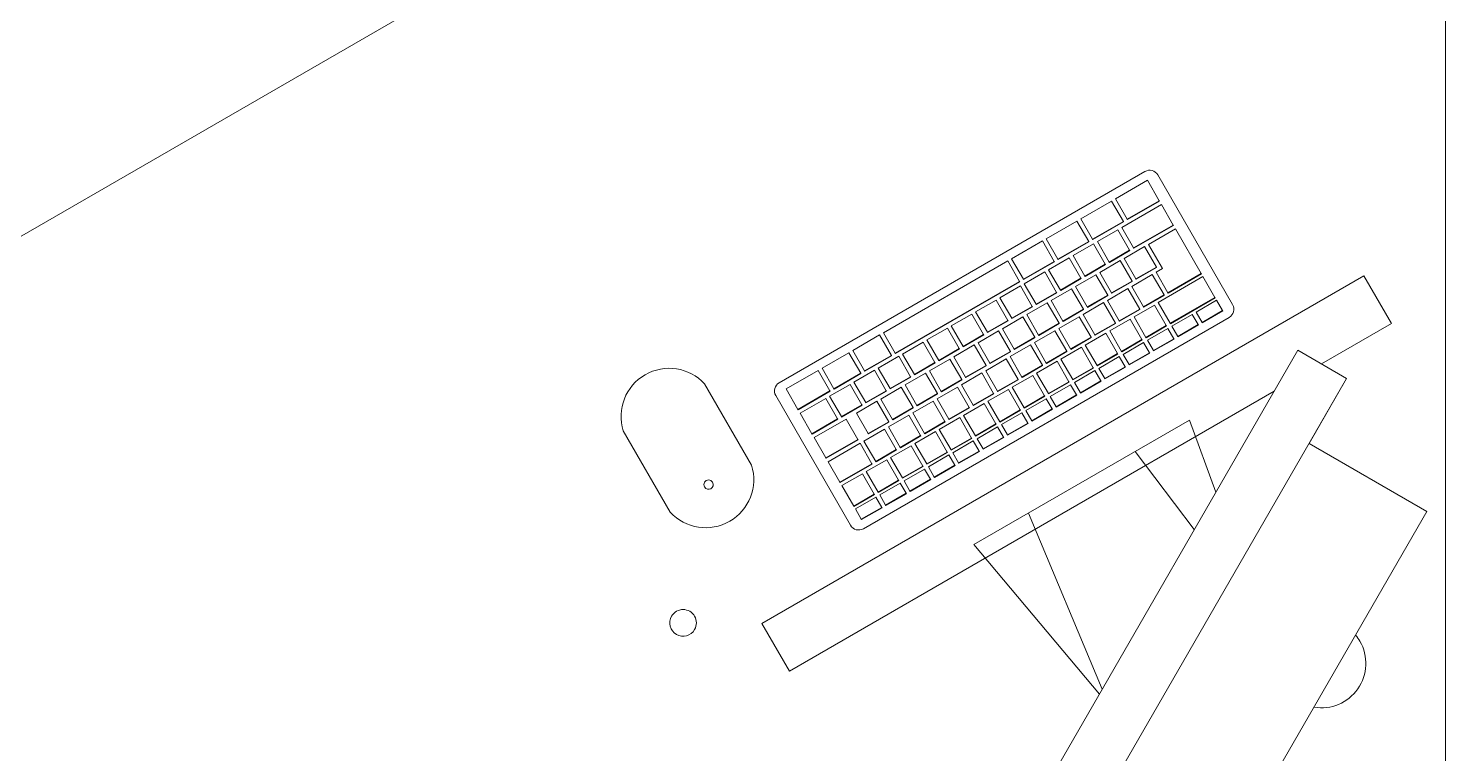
# Model space of a CAD drawing. Header units: millimetres. Extents: x 79795 to 317870, y -36033 to 97293.
# Drawn here: x 210579 to 211537, y 17876 to 18366 of the extents above; entities that cross this region are included whole.
import ezdxf

# ---------------------------------------------------------------- set-up
doc = ezdxf.new("R2010")
doc.units = ezdxf.units.MM
doc.header["$MEASUREMENT"] = 0
for name, color, linetype, lineweight in [('A-GENM', 8, 'CONTINUOUS', 9), ('E-ELEC-EQPM', 8, 'CONTINUOUS', 9), ('I-FURN', 8, 'CONTINUOUS', 9)]:
    doc.layers.add(name, color=color, linetype=linetype, lineweight=lineweight)

msp = doc.modelspace()

# ---------------------------------------------------------------- linework, layer by layer
at = {"layer": 'A-GENM'}
for p, q in [((211086.36, 18126.52), (211333.64, 18269.29)), ((211335.31, 18263.34), (211313.66, 18250.84)), ((211343.28, 18249.53), (211335.31, 18263.34)), ((211342.32, 18266.97), (211392.9, 18179.36)), ((211311.06, 18249.34), (211290.28, 18237.34)), ((211319.03, 18235.53), (211311.06, 18249.34)), ((211313.66, 18250.84), (211321.63, 18237.03)), ((211344.76, 18246.96), (211317.91, 18231.46)), ((211321.63, 18237.03), (211343.28, 18249.53)), ((211343.42, 18249.29), (211321.77, 18236.79)), ((211343.28, 18249.53), (211343.42, 18249.29)), ((211352.74, 18233.14), (211344.76, 18246.96)), ((211287.68, 18235.84), (211266.89, 18223.84)), ((211295.65, 18222.03), (211287.68, 18235.84)), ((211290.28, 18237.34), (211298.24, 18223.53)), ((211298.24, 18223.53), (211319.03, 18235.53)), ((211319.17, 18235.29), (211298.38, 18223.29)), ((211319.03, 18235.53), (211319.17, 18235.29)), ((211321.63, 18237.03), (211321.77, 18236.79)), ((211325.89, 18217.64), (211352.74, 18233.14)), ((211352.88, 18232.9), (211326.03, 18217.4)), ((211352.74, 18233.14), (211352.88, 18232.9)), ((211266.89, 18223.84), (211274.86, 18210.03)), ((211298.24, 18223.53), (211298.38, 18223.29)), ((211315.32, 18229.96), (211301.46, 18221.96)), ((211323.3, 18216.14), (211315.32, 18229.96)), ((211317.91, 18231.46), (211325.89, 18217.64)), ((211354.23, 18230.57), (211336.04, 18220.07)), ((211371.67, 18200.36), (211354.23, 18230.57)), ((211264.29, 18222.34), (211243.51, 18210.34)), ((211272.26, 18208.53), (211264.29, 18222.34)), ((211274.86, 18210.03), (211295.65, 18222.03)), ((211295.78, 18221.79), (211275, 18209.79)), ((211298.86, 18220.46), (211285.01, 18212.46)), ((211295.65, 18222.03), (211295.78, 18221.79)), ((211306.84, 18206.64), (211298.86, 18220.46)), ((211301.46, 18221.96), (211309.44, 18208.14)), ((211309.44, 18208.14), (211323.3, 18216.14)), ((211323.44, 18215.9), (211309.58, 18207.9)), ((211333.44, 18218.57), (211319.58, 18210.57)), ((211323.3, 18216.14), (211323.44, 18215.9)), ((211325.89, 18217.64), (211326.03, 18217.4)), ((211341.42, 18204.75), (211333.44, 18218.57)), ((211336.04, 18220.07), (211345.5, 18203.68)), ((211240.91, 18208.84), (211156.91, 18160.34)), ((211248.88, 18195.03), (211240.91, 18208.84)), ((211243.51, 18210.34), (211251.48, 18196.53)), ((211251.48, 18196.53), (211272.26, 18208.53)), ((211272.4, 18208.29), (211251.62, 18196.29)), ((211282.41, 18210.96), (211268.55, 18202.96)), ((211272.26, 18208.53), (211272.4, 18208.29)), ((211274.86, 18210.03), (211275, 18209.79)), ((211290.39, 18197.14), (211282.41, 18210.96)), ((211285.01, 18212.46), (211292.99, 18198.64)), ((211292.99, 18198.64), (211306.84, 18206.64)), ((211306.98, 18206.4), (211293.12, 18198.4)), ((211316.99, 18209.07), (211303.13, 18201.07)), ((211306.84, 18206.64), (211306.98, 18206.4)), ((211309.44, 18208.14), (211309.58, 18207.9)), ((211324.97, 18195.25), (211316.99, 18209.07)), ((211319.58, 18210.57), (211327.56, 18196.75)), ((211327.56, 18196.75), (211341.42, 18204.75)), ((211341.56, 18204.51), (211327.7, 18196.51)), ((211345.5, 18203.68), (211341.17, 18201.18)), ((211341.42, 18204.75), (211341.56, 18204.51)), ((211164.88, 18146.53), (211248.88, 18195.03)), ((211249.02, 18194.79), (211165.02, 18146.29)), ((211248.88, 18195.03), (211249.02, 18194.79)), ((211251.48, 18196.53), (211251.62, 18196.29)), ((211265.95, 18201.46), (211252.1, 18193.46)), ((211273.93, 18187.64), (211265.95, 18201.46)), ((211268.55, 18202.96), (211276.53, 18189.14)), ((211276.53, 18189.14), (211290.39, 18197.14)), ((211290.53, 18196.9), (211276.67, 18188.9)), ((211300.53, 18199.57), (211286.68, 18191.57)), ((211290.39, 18197.14), (211290.53, 18196.9)), ((211292.99, 18198.64), (211293.12, 18198.4)), ((211308.51, 18185.75), (211300.53, 18199.57)), ((211303.13, 18201.07), (211311.11, 18187.25)), ((211311.11, 18187.25), (211324.97, 18195.25)), ((211325.1, 18195.01), (211311.25, 18187.01)), ((211338.57, 18199.68), (211324.72, 18191.68)), ((211324.97, 18195.25), (211325.1, 18195.01)), ((211327.56, 18196.75), (211327.7, 18196.51)), ((211346.55, 18185.86), (211338.57, 18199.68)), ((211341.17, 18201.18), (211349.15, 18187.36)), ((211372.88, 18198.27), (211342.56, 18180.77)), ((211349.15, 18187.36), (211371.67, 18200.36)), ((211371.81, 18200.12), (211349.29, 18187.12)), ((211371.67, 18200.36), (211371.81, 18200.12)), ((211380.99, 18184.21), (211372.88, 18198.27)), ((211249.5, 18191.96), (211235.64, 18183.96)), ((211257.48, 18178.14), (211249.5, 18191.96)), ((211252.1, 18193.46), (211260.08, 18179.64)), ((211260.08, 18179.64), (211273.93, 18187.64)), ((211274.07, 18187.4), (211260.22, 18179.4)), ((211284.08, 18190.07), (211270.22, 18182.07)), ((211273.93, 18187.64), (211274.07, 18187.4)), ((211276.53, 18189.14), (211276.67, 18188.9)), ((211292.06, 18176.25), (211284.08, 18190.07)), ((211286.68, 18191.57), (211294.66, 18177.75)), ((211294.66, 18177.75), (211308.51, 18185.75)), ((211308.65, 18185.51), (211294.79, 18177.51)), ((211322.12, 18190.18), (211308.26, 18182.18)), ((211308.51, 18185.75), (211308.65, 18185.51)), ((211311.11, 18187.25), (211311.25, 18187.01)), ((211330.1, 18176.36), (211322.12, 18190.18)), ((211324.72, 18191.68), (211332.7, 18177.86)), ((211332.7, 18177.86), (211346.55, 18185.86)), ((211346.69, 18185.62), (211332.84, 18177.62)), ((211346.55, 18185.86), (211346.69, 18185.62)), ((211349.15, 18187.36), (211349.29, 18187.12)), ((211233.04, 18182.46), (211219.19, 18174.46)), ((211241.02, 18168.64), (211233.04, 18182.46)), ((211235.64, 18183.96), (211243.62, 18170.14)), ((211243.62, 18170.14), (211257.48, 18178.14)), ((211257.62, 18177.9), (211243.76, 18169.9)), ((211267.62, 18180.57), (211253.77, 18172.57)), ((211257.48, 18178.14), (211257.62, 18177.9)), ((211260.08, 18179.64), (211260.22, 18179.4)), ((211275.6, 18166.75), (211267.62, 18180.57)), ((211270.22, 18182.07), (211278.2, 18168.25)), ((211278.2, 18168.25), (211292.06, 18176.25)), ((211292.2, 18176.01), (211278.34, 18168.01)), ((211305.67, 18180.68), (211291.81, 18172.68)), ((211292.06, 18176.25), (211292.2, 18176.01)), ((211294.66, 18177.75), (211294.79, 18177.51)), ((211313.65, 18166.86), (211305.67, 18180.68)), ((211308.26, 18182.18), (211316.24, 18168.36)), ((211316.24, 18168.36), (211330.1, 18176.36)), ((211330.24, 18176.12), (211316.38, 18168.12)), ((211340.11, 18179.03), (211326.25, 18171.03)), ((211330.1, 18176.36), (211330.24, 18176.12)), ((211332.7, 18177.86), (211332.84, 18177.62)), ((211348.09, 18165.21), (211340.11, 18179.03)), ((211342.56, 18180.77), (211350.68, 18166.71)), ((211350.68, 18166.71), (211380.99, 18184.21)), ((211381.13, 18183.97), (211350.82, 18166.47)), ((211382.12, 18182.25), (211368.27, 18174.25)), ((211372.26, 18167.34), (211386.11, 18175.34)), ((211386.25, 18175.1), (211372.4, 18167.1)), ((211380.99, 18184.21), (211381.13, 18183.97)), ((211386.11, 18175.34), (211382.12, 18182.25)), ((211386.11, 18175.34), (211386.25, 18175.1)), ((211390.58, 18170.68), (211143.29, 18027.91)), ((211216.59, 18172.96), (211202.73, 18164.96)), ((211224.57, 18159.14), (211216.59, 18172.96)), ((211219.19, 18174.46), (211227.17, 18160.64)), ((211227.17, 18160.64), (211241.02, 18168.64)), ((211241.16, 18168.4), (211227.31, 18160.4)), ((211251.17, 18171.07), (211237.31, 18163.07)), ((211241.02, 18168.64), (211241.16, 18168.4)), ((211243.62, 18170.14), (211243.76, 18169.9)), ((211259.15, 18157.25), (211251.17, 18171.07)), ((211253.77, 18172.57), (211261.75, 18158.75)), ((211261.75, 18158.75), (211275.6, 18166.75)), ((211275.74, 18166.51), (211261.89, 18158.51)), ((211289.21, 18171.18), (211275.35, 18163.18)), ((211275.6, 18166.75), (211275.74, 18166.51)), ((211278.2, 18168.25), (211278.34, 18168.01)), ((211297.19, 18157.36), (211289.21, 18171.18)), ((211291.81, 18172.68), (211299.79, 18158.86)), ((211299.79, 18158.86), (211313.65, 18166.86)), ((211313.78, 18166.62), (211299.93, 18158.62)), ((211323.65, 18169.53), (211309.79, 18161.53)), ((211313.65, 18166.86), (211313.78, 18166.62)), ((211316.24, 18168.36), (211316.38, 18168.12)), ((211331.63, 18155.71), (211323.65, 18169.53)), ((211326.25, 18171.03), (211334.23, 18157.21)), ((211350.68, 18166.71), (211350.82, 18166.47)), ((211365.67, 18172.75), (211351.81, 18164.75)), ((211355.8, 18157.84), (211369.66, 18165.84)), ((211369.8, 18165.6), (211355.94, 18157.6)), ((211369.66, 18165.84), (211365.67, 18172.75)), ((211368.27, 18174.25), (211372.26, 18167.34)), ((211369.66, 18165.84), (211369.8, 18165.6)), ((211372.26, 18167.34), (211372.4, 18167.1)), ((211154.31, 18158.84), (211136.12, 18148.34)), ((211162.28, 18145.03), (211154.31, 18158.84)), ((211156.91, 18160.34), (211164.88, 18146.53)), ((211200.14, 18163.46), (211186.28, 18155.46)), ((211208.12, 18149.64), (211200.14, 18163.46)), ((211202.73, 18164.96), (211210.71, 18151.14)), ((211210.71, 18151.14), (211224.57, 18159.14)), ((211224.71, 18158.9), (211210.85, 18150.9)), ((211234.71, 18161.57), (211220.86, 18153.57)), ((211224.57, 18159.14), (211224.71, 18158.9)), ((211227.17, 18160.64), (211227.31, 18160.4)), ((211242.69, 18147.75), (211234.71, 18161.57)), ((211237.31, 18163.07), (211245.29, 18149.25)), ((211245.29, 18149.25), (211259.15, 18157.25)), ((211259.29, 18157.01), (211245.43, 18149.01)), ((211272.76, 18161.68), (211258.9, 18153.68)), ((211259.15, 18157.25), (211259.29, 18157.01)), ((211261.75, 18158.75), (211261.89, 18158.51)), ((211280.74, 18147.86), (211272.76, 18161.68)), ((211275.35, 18163.18), (211283.33, 18149.36)), ((211283.33, 18149.36), (211297.19, 18157.36)), ((211297.33, 18157.12), (211283.47, 18149.12)), ((211307.2, 18160.03), (211293.34, 18152.03)), ((211297.19, 18157.36), (211297.33, 18157.12)), ((211299.79, 18158.86), (211299.93, 18158.62)), ((211315.18, 18146.21), (211307.2, 18160.03)), ((211309.79, 18161.53), (211317.77, 18147.71)), ((211334.23, 18157.21), (211348.09, 18165.21)), ((211334.23, 18157.21), (211334.37, 18156.97)), ((211348.22, 18164.97), (211334.37, 18156.97)), ((211349.21, 18163.25), (211335.36, 18155.25)), ((211339.35, 18148.34), (211353.2, 18156.34)), ((211353.34, 18156.1), (211339.49, 18148.1)), ((211348.09, 18165.21), (211348.22, 18164.97)), ((211353.2, 18156.34), (211349.21, 18163.25)), ((211351.81, 18164.75), (211355.8, 18157.84)), ((211353.2, 18156.34), (211353.34, 18156.1)), ((211355.8, 18157.84), (211355.94, 18157.6)), ((211133.52, 18146.84), (211115.34, 18136.34)), ((211141.49, 18133.03), (211133.52, 18146.84)), ((211136.12, 18148.34), (211144.09, 18134.53)), ((211164.88, 18146.53), (211165.02, 18146.29)), ((211183.68, 18153.96), (211169.82, 18145.96)), ((211191.66, 18140.14), (211183.68, 18153.96)), ((211186.28, 18155.46), (211194.26, 18141.64)), ((211194.26, 18141.64), (211208.12, 18149.64)), ((211208.25, 18149.4), (211194.4, 18141.4)), ((211218.26, 18152.07), (211204.4, 18144.07)), ((211208.12, 18149.64), (211208.25, 18149.4)), ((211210.71, 18151.14), (211210.85, 18150.9)), ((211226.24, 18138.25), (211218.26, 18152.07)), ((211220.86, 18153.57), (211228.84, 18139.75)), ((211228.84, 18139.75), (211242.69, 18147.75)), ((211242.83, 18147.51), (211228.98, 18139.51)), ((211256.3, 18152.18), (211242.45, 18144.18)), ((211242.69, 18147.75), (211242.83, 18147.51)), ((211245.29, 18149.25), (211245.43, 18149.01)), ((211264.28, 18138.36), (211256.3, 18152.18)), ((211258.9, 18153.68), (211266.88, 18139.86)), ((211266.88, 18139.86), (211280.74, 18147.86)), ((211280.88, 18147.62), (211267.02, 18139.62)), ((211290.74, 18150.53), (211276.89, 18142.53)), ((211280.74, 18147.86), (211280.88, 18147.62)), ((211283.33, 18149.36), (211283.47, 18149.12)), ((211298.72, 18136.71), (211290.74, 18150.53)), ((211293.34, 18152.03), (211301.32, 18138.21)), ((211301.32, 18138.21), (211315.18, 18146.21)), ((211315.18, 18146.21), (211315.32, 18145.97)), ((211317.77, 18147.71), (211331.63, 18155.71)), ((211317.77, 18147.71), (211317.91, 18147.47)), ((211331.77, 18155.47), (211317.91, 18147.47)), ((211332.76, 18153.75), (211318.9, 18145.75)), ((211322.89, 18138.84), (211336.75, 18146.84)), ((211336.89, 18146.6), (211323.03, 18138.6)), ((211331.63, 18155.71), (211331.77, 18155.47)), ((211336.75, 18146.84), (211332.76, 18153.75)), ((211335.36, 18155.25), (211339.35, 18148.34)), ((211336.75, 18146.84), (211336.89, 18146.6)), ((211339.35, 18148.34), (211339.49, 18148.1)), ((211144.09, 18134.53), (211162.28, 18145.03)), ((211162.42, 18144.79), (211144.23, 18134.29)), ((211167.23, 18144.46), (211153.37, 18136.46)), ((211162.28, 18145.03), (211162.42, 18144.79)), ((211175.21, 18130.64), (211167.23, 18144.46)), ((211169.82, 18145.96), (211177.8, 18132.14)), ((211177.8, 18132.14), (211191.66, 18140.14)), ((211191.8, 18139.9), (211177.94, 18131.9)), ((211201.8, 18142.57), (211187.95, 18134.57)), ((211191.66, 18140.14), (211191.8, 18139.9)), ((211194.26, 18141.64), (211194.4, 18141.4)), ((211209.79, 18128.75), (211201.8, 18142.57)), ((211204.4, 18144.07), (211212.38, 18130.25)), ((211212.38, 18130.25), (211226.24, 18138.25)), ((211226.38, 18138.01), (211212.52, 18130.01)), ((211239.85, 18142.68), (211225.99, 18134.68)), ((211226.24, 18138.25), (211226.38, 18138.01)), ((211228.84, 18139.75), (211228.98, 18139.51)), ((211247.83, 18128.86), (211239.85, 18142.68)), ((211242.45, 18144.18), (211250.43, 18130.36)), ((211250.43, 18130.36), (211264.28, 18138.36)), ((211264.42, 18138.12), (211250.56, 18130.12)), ((211274.29, 18141.03), (211260.43, 18133.03)), ((211264.28, 18138.36), (211264.42, 18138.12)), ((211266.88, 18139.86), (211267.02, 18139.62)), ((211282.27, 18127.21), (211274.29, 18141.03)), ((211276.89, 18142.53), (211284.87, 18128.71)), ((211284.87, 18128.71), (211298.72, 18136.71)), ((211298.72, 18136.71), (211298.86, 18136.47)), ((211301.32, 18138.21), (211301.46, 18137.97)), ((211315.32, 18145.97), (211301.46, 18137.97)), ((211316.31, 18144.25), (211302.45, 18136.25)), ((211306.44, 18129.34), (211320.3, 18137.34)), ((211320.43, 18137.1), (211306.58, 18129.1)), ((211320.3, 18137.34), (211316.31, 18144.25)), ((211318.9, 18145.75), (211322.89, 18138.84)), ((211320.3, 18137.34), (211320.43, 18137.1)), ((211322.89, 18138.84), (211323.03, 18138.6)), ((211112.74, 18134.84), (211091.09, 18122.34)), ((211120.71, 18121.03), (211112.74, 18134.84)), ((211115.34, 18136.34), (211123.31, 18122.53)), ((211123.31, 18122.53), (211141.49, 18133.03)), ((211141.63, 18132.79), (211123.45, 18122.29)), ((211150.77, 18134.96), (211136.92, 18126.96)), ((211141.49, 18133.03), (211141.63, 18132.79)), ((211144.09, 18134.53), (211144.23, 18134.29)), ((211158.75, 18121.14), (211150.77, 18134.96)), ((211153.37, 18136.46), (211161.35, 18122.64)), ((211161.35, 18122.64), (211175.21, 18130.64)), ((211175.34, 18130.4), (211161.49, 18122.4)), ((211185.35, 18133.07), (211171.49, 18125.07)), ((211175.21, 18130.64), (211175.34, 18130.4)), ((211177.8, 18132.14), (211177.94, 18131.9)), ((211193.33, 18119.25), (211185.35, 18133.07)), ((211187.95, 18134.57), (211195.93, 18120.75)), ((211195.93, 18120.75), (211209.79, 18128.75)), ((211209.92, 18128.51), (211196.07, 18120.51)), ((211223.39, 18133.18), (211209.54, 18125.18)), ((211209.79, 18128.75), (211209.92, 18128.51)), ((211212.38, 18130.25), (211212.52, 18130.01)), ((211231.37, 18119.36), (211223.39, 18133.18)), ((211225.99, 18134.68), (211233.97, 18120.86)), ((211233.97, 18120.86), (211247.83, 18128.86)), ((211247.97, 18128.62), (211234.11, 18120.62)), ((211257.83, 18131.53), (211243.98, 18123.53)), ((211247.83, 18128.86), (211247.97, 18128.62)), ((211250.43, 18130.36), (211250.56, 18130.12)), ((211265.81, 18117.71), (211257.83, 18131.53)), ((211260.43, 18133.03), (211268.41, 18119.21)), ((211268.41, 18119.21), (211282.27, 18127.21)), ((211282.27, 18127.21), (211282.41, 18126.97)), ((211284.87, 18128.71), (211285, 18128.47)), ((211298.86, 18136.47), (211285, 18128.47)), ((211299.85, 18134.75), (211285.99, 18126.75)), ((211289.99, 18119.84), (211303.84, 18127.84)), ((211303.98, 18127.6), (211290.12, 18119.6)), ((211303.84, 18127.84), (211299.85, 18134.75)), ((211302.45, 18136.25), (211306.44, 18129.34)), ((211303.84, 18127.84), (211303.98, 18127.6)), ((211306.44, 18129.34), (211306.58, 18129.1)), ((211067.72, 18070.83), (211035.97, 18125.82)), ((211134.62, 18030.24), (211084.04, 18117.85)), ((211091.09, 18122.34), (211099.06, 18108.53)), ((211099.06, 18108.53), (211120.71, 18121.03)), ((211120.85, 18120.79), (211099.2, 18108.29)), ((211134.32, 18125.46), (211120.46, 18117.46)), ((211120.46, 18117.46), (211128.44, 18103.64)), ((211120.71, 18121.03), (211120.85, 18120.79)), ((211123.31, 18122.53), (211123.45, 18122.29)), ((211142.3, 18111.64), (211134.32, 18125.46)), ((211136.92, 18126.96), (211144.9, 18113.14)), ((211144.9, 18113.14), (211158.75, 18121.14)), ((211158.89, 18120.9), (211145.03, 18112.9)), ((211168.9, 18123.57), (211155.04, 18115.57)), ((211158.75, 18121.14), (211158.89, 18120.9)), ((211161.35, 18122.64), (211161.49, 18122.4)), ((211176.88, 18109.75), (211168.9, 18123.57)), ((211171.49, 18125.07), (211179.47, 18111.25)), ((211179.47, 18111.25), (211193.33, 18119.25)), ((211193.47, 18119.01), (211179.61, 18111.01)), ((211206.94, 18123.68), (211193.08, 18115.68)), ((211193.33, 18119.25), (211193.47, 18119.01)), ((211195.93, 18120.75), (211196.07, 18120.51)), ((211214.92, 18109.86), (211206.94, 18123.68)), ((211209.54, 18125.18), (211217.52, 18111.36)), ((211217.52, 18111.36), (211231.37, 18119.36)), ((211231.51, 18119.12), (211217.66, 18111.12)), ((211241.38, 18122.03), (211227.52, 18114.03)), ((211231.37, 18119.36), (211231.51, 18119.12)), ((211233.97, 18120.86), (211234.11, 18120.62)), ((211249.36, 18108.21), (211241.38, 18122.03)), ((211243.98, 18123.53), (211251.96, 18109.71)), ((211251.96, 18109.71), (211265.81, 18117.71)), ((211265.95, 18117.47), (211252.1, 18109.47)), ((211265.81, 18117.71), (211265.95, 18117.47)), ((211268.41, 18119.21), (211268.55, 18118.97)), ((211282.41, 18126.97), (211268.55, 18118.97)), ((211283.4, 18125.25), (211269.54, 18117.25)), ((211273.53, 18110.34), (211287.39, 18118.34)), ((211287.53, 18118.1), (211273.67, 18110.1)), ((211287.39, 18118.34), (211283.4, 18125.25)), ((211285.99, 18126.75), (211289.99, 18119.84)), ((211287.39, 18118.34), (211287.53, 18118.1)), ((211289.99, 18119.84), (211290.12, 18119.6)), ((211099.06, 18108.53), (211099.2, 18108.29)), ((211117.87, 18115.95), (211100.55, 18105.95)), ((211125.84, 18102.14), (211117.87, 18115.95)), ((211128.44, 18103.64), (211142.3, 18111.64)), ((211142.44, 18111.4), (211128.58, 18103.4)), ((211152.44, 18114.07), (211138.58, 18106.07)), ((211142.3, 18111.64), (211142.44, 18111.4)), ((211144.9, 18113.14), (211145.03, 18112.9)), ((211160.42, 18100.25), (211152.44, 18114.07)), ((211155.04, 18115.57), (211163.02, 18101.75)), ((211163.02, 18101.75), (211176.88, 18109.75)), ((211177.01, 18109.51), (211163.16, 18101.51)), ((211190.48, 18114.18), (211176.63, 18106.18)), ((211176.88, 18109.75), (211177.01, 18109.51)), ((211179.47, 18111.25), (211179.61, 18111.01)), ((211198.46, 18100.36), (211190.48, 18114.18)), ((211193.08, 18115.68), (211201.06, 18101.86)), ((211201.06, 18101.86), (211214.92, 18109.86)), ((211215.06, 18109.62), (211201.2, 18101.62)), ((211224.92, 18112.53), (211211.07, 18104.53)), ((211214.92, 18109.86), (211215.06, 18109.62)), ((211217.52, 18111.36), (211217.66, 18111.12)), ((211232.9, 18098.71), (211224.92, 18112.53)), ((211227.52, 18114.03), (211235.5, 18100.21)), ((211235.5, 18100.21), (211249.36, 18108.21)), ((211249.5, 18107.97), (211235.64, 18099.97)), ((211249.36, 18108.21), (211249.5, 18107.97)), ((211251.96, 18109.71), (211252.1, 18109.47)), ((211266.94, 18115.75), (211253.09, 18107.75)), ((211257.08, 18100.84), (211270.93, 18108.84)), ((211271.07, 18108.6), (211257.21, 18100.6)), ((211270.93, 18108.84), (211266.94, 18115.75)), ((211269.54, 18117.25), (211273.53, 18110.34)), ((211270.93, 18108.84), (211271.07, 18108.6)), ((211273.53, 18110.34), (211273.67, 18110.1)), ((211100.55, 18105.95), (211108.52, 18092.14)), ((211108.52, 18092.14), (211125.84, 18102.14)), ((211125.98, 18101.9), (211108.66, 18091.9)), ((211131.67, 18102.05), (211110.02, 18089.55)), ((211125.84, 18102.14), (211125.98, 18101.9)), ((211128.44, 18103.64), (211128.58, 18103.4)), ((211139.64, 18088.25), (211131.67, 18102.05)), ((211138.58, 18106.07), (211146.57, 18092.25)), ((211146.57, 18092.25), (211160.42, 18100.25)), ((211160.56, 18100.01), (211146.7, 18092.01)), ((211174.03, 18104.68), (211160.17, 18096.68)), ((211160.42, 18100.25), (211160.56, 18100.01)), ((211163.02, 18101.75), (211163.16, 18101.51)), ((211182.01, 18090.86), (211174.03, 18104.68)), ((211176.63, 18106.18), (211184.61, 18092.36)), ((211184.61, 18092.36), (211198.46, 18100.36)), ((211198.6, 18100.12), (211184.75, 18092.12)), ((211208.47, 18103.03), (211194.61, 18095.03)), ((211198.46, 18100.36), (211198.6, 18100.12)), ((211201.06, 18101.86), (211201.2, 18101.62)), ((211216.45, 18089.21), (211208.47, 18103.03)), ((211211.07, 18104.53), (211219.05, 18090.71)), ((211219.05, 18090.71), (211232.9, 18098.71)), ((211233.04, 18098.47), (211219.19, 18090.47)), ((211232.9, 18098.71), (211233.04, 18098.47)), ((211235.5, 18100.21), (211235.64, 18099.97)), ((211250.49, 18106.25), (211236.63, 18098.25)), ((211240.62, 18091.34), (211254.48, 18099.34)), ((211254.62, 18099.1), (211240.76, 18091.1)), ((211254.48, 18099.34), (211250.49, 18106.25)), ((211253.09, 18107.75), (211257.08, 18100.84)), ((211254.48, 18099.34), (211254.62, 18099.1)), ((211257.08, 18100.84), (211257.21, 18100.6)), ((210980.97, 18094.07), (211012.72, 18039.08)), ((211108.52, 18092.14), (211108.66, 18091.9)), ((211110.02, 18089.55), (211117.99, 18075.75)), ((211157.57, 18095.18), (211143.72, 18087.18)), ((211146.57, 18092.25), (211146.7, 18092.01)), ((211165.56, 18081.36), (211157.57, 18095.18)), ((211160.17, 18096.68), (211168.15, 18082.86)), ((211168.15, 18082.86), (211182.01, 18090.86)), ((211182.15, 18090.62), (211168.29, 18082.62)), ((211192.02, 18093.53), (211178.16, 18085.53)), ((211182.01, 18090.86), (211182.15, 18090.62)), ((211184.61, 18092.36), (211184.75, 18092.12)), ((211200, 18079.71), (211192.02, 18093.53)), ((211194.61, 18095.03), (211202.59, 18081.21)), ((211202.59, 18081.21), (211216.45, 18089.21)), ((211216.59, 18088.97), (211202.73, 18080.97)), ((211216.45, 18089.21), (211216.59, 18088.97)), ((211219.05, 18090.71), (211219.19, 18090.47)), ((211234.03, 18096.75), (211220.18, 18088.75)), ((211220.18, 18088.75), (211224.17, 18081.84)), ((211224.17, 18081.84), (211238.02, 18089.84)), ((211238.16, 18089.6), (211224.31, 18081.6)), ((211238.02, 18089.84), (211234.03, 18096.75)), ((211236.63, 18098.25), (211240.62, 18091.34)), ((211238.02, 18089.84), (211238.16, 18089.6)), ((211240.62, 18091.34), (211240.76, 18091.1)), ((211117.99, 18075.75), (211139.64, 18088.25)), ((211139.78, 18088.01), (211118.12, 18075.51)), ((211141.13, 18085.66), (211119.48, 18073.16)), ((211139.64, 18088.25), (211139.78, 18088.01)), ((211149.1, 18071.86), (211141.13, 18085.66)), ((211143.72, 18087.18), (211151.7, 18073.36)), ((211151.7, 18073.36), (211165.56, 18081.36)), ((211165.69, 18081.12), (211151.84, 18073.12)), ((211175.56, 18084.03), (211161.7, 18076.03)), ((211165.56, 18081.36), (211165.69, 18081.12)), ((211168.15, 18082.86), (211168.29, 18082.62)), ((211183.54, 18070.21), (211175.56, 18084.03)), ((211178.16, 18085.53), (211186.14, 18071.71)), ((211186.14, 18071.71), (211200, 18079.71)), ((211200.13, 18079.47), (211186.28, 18071.47)), ((211200, 18079.71), (211200.13, 18079.47)), ((211202.59, 18081.21), (211202.73, 18080.97)), ((211217.58, 18087.25), (211203.72, 18079.25)), ((211203.72, 18079.25), (211207.71, 18072.34)), ((211207.71, 18072.34), (211221.57, 18080.34)), ((211221.71, 18080.1), (211207.85, 18072.1)), ((211221.57, 18080.34), (211217.58, 18087.25)), ((211221.57, 18080.34), (211221.71, 18080.1)), ((211224.17, 18081.84), (211224.31, 18081.6)), ((211117.99, 18075.75), (211118.12, 18075.51)), ((211119.48, 18073.16), (211127.45, 18059.36)), ((211127.45, 18059.36), (211149.1, 18071.86)), ((211149.24, 18071.62), (211127.59, 18059.12)), ((211159.11, 18074.53), (211145.25, 18066.53)), ((211149.1, 18071.86), (211149.24, 18071.62)), ((211151.7, 18073.36), (211151.84, 18073.12)), ((211167.09, 18060.71), (211159.11, 18074.53)), ((211161.7, 18076.03), (211169.68, 18062.21)), ((211169.68, 18062.21), (211183.54, 18070.21)), ((211183.68, 18069.97), (211169.82, 18061.97)), ((211183.54, 18070.21), (211183.68, 18069.97)), ((211186.14, 18071.71), (211186.28, 18071.47)), ((211201.12, 18077.75), (211187.27, 18069.75)), ((211187.27, 18069.75), (211191.26, 18062.84)), ((211191.26, 18062.84), (211205.11, 18070.84)), ((211205.25, 18070.6), (211191.4, 18062.6)), ((211205.11, 18070.84), (211201.12, 18077.75)), ((211205.11, 18070.84), (211205.25, 18070.6)), ((211207.71, 18072.34), (211207.85, 18072.1)), ((211142.65, 18065.03), (211128.8, 18057.03)), ((211150.63, 18051.21), (211142.65, 18065.03)), ((211145.25, 18066.53), (211153.23, 18052.71)), ((211153.23, 18052.71), (211167.09, 18060.71)), ((211167.22, 18060.47), (211153.37, 18052.47)), ((211167.09, 18060.71), (211167.22, 18060.47)), ((211169.68, 18062.21), (211169.82, 18061.97)), ((211184.67, 18068.25), (211170.81, 18060.25)), ((211170.81, 18060.25), (211174.8, 18053.34)), ((211174.8, 18053.34), (211188.66, 18061.34)), ((211188.8, 18061.1), (211174.94, 18053.1)), ((211188.66, 18061.34), (211184.67, 18068.25)), ((211188.66, 18061.34), (211188.8, 18061.1)), ((211191.26, 18062.84), (211191.4, 18062.6)), ((211127.45, 18059.36), (211127.59, 18059.12)), ((211128.8, 18057.03), (211136.78, 18043.21)), ((211136.78, 18043.21), (211150.63, 18051.21)), ((211150.77, 18050.97), (211136.91, 18042.97)), ((211150.63, 18051.21), (211150.77, 18050.97)), ((211153.23, 18052.71), (211153.37, 18052.47)), ((211168.22, 18058.75), (211154.36, 18050.75)), ((211154.36, 18050.75), (211158.35, 18043.84)), ((211158.35, 18043.84), (211172.21, 18051.84)), ((211172.34, 18051.6), (211158.49, 18043.6)), ((211172.21, 18051.84), (211168.22, 18058.75)), ((211172.21, 18051.84), (211172.34, 18051.6)), ((211174.8, 18053.34), (211174.94, 18053.1)), ((211136.78, 18043.21), (211136.91, 18042.97)), ((211151.76, 18049.25), (211137.9, 18041.25)), ((211137.9, 18041.25), (211141.89, 18034.34)), ((211141.89, 18034.34), (211155.75, 18042.34)), ((211155.89, 18042.1), (211142.03, 18034.1)), ((211155.75, 18042.34), (211151.76, 18049.25)), ((211155.75, 18042.34), (211155.89, 18042.1)), ((211158.35, 18043.84), (211158.49, 18043.6)), ((211141.89, 18034.34), (211142.03, 18034.1))]:
    msp.add_line(p, q, dxfattribs=at)
for centre, radius, start, end in [((211336.82, 18263.79), 6.35, 30, 120), ((211387.4, 18176.18), 6.35, 300, 30), ((211012.04, 18103.76), 32.54, 42.68038, 197.31962), ((211089.54, 18121.03), 6.35, 120, 210), ((211036.65, 18061.14), 32.54, 222.68038, 17.31962), ((211038.64, 18057.69), 3.16, 30, 210), ((211038.64, 18057.69), 3.16, 210, 30), ((211140.12, 18033.41), 6.35, 210, 300)]:
    msp.add_arc(centre, radius, start, end, dxfattribs=at)
at = {"layer": 'E-ELEC-EQPM'}
for p, q in [((211036.96, 17455.7), (211436.96, 18148.52)), ((211036.96, 17455.7), (211436.96, 18148.52)), ((211436.96, 18148.52), (211469.96, 18129.47)), ((211436.96, 18148.52), (211469.96, 18129.47)), ((211469.96, 18129.47), (211069.96, 17436.65)), ((211469.96, 18129.47), (211444.56, 18085.48)), ((211444.56, 18085.48), (211524.15, 18039.53)), ((211444.56, 18085.48), (211524.15, 18039.53)), ((211524.15, 18039.53), (211174.95, 17434.69)), ((211524.15, 18039.53), (211174.95, 17434.69))]:
    msp.add_line(p, q, dxfattribs=at)
at = {"layer": 'I-FURN'}
for p, q in [((211536.89, 18781.53), (210540.99, 18206.51)), ((211536.91, 17671.53), (211536.89, 18781.53)), ((211536.89, 18781.53), (211536.91, 17671.53)), ((211481.7, 18198.71), (211074.75, 17963.76)), ((211500.24, 18166.59), (211481.7, 18198.71)), ((211452.95, 18139.29), (211500.24, 18166.59)), ((211093.29, 17931.64), (211420.98, 18120.83)), ((211218.04, 18017.16), (211363.8, 18101.32)), ((211363.8, 18101.32), (211381.55, 18052.55)), ((211326.92, 18080.02), (211367.02, 18027.37)), ((211254.92, 18038.45), (211304.72, 17919.48)), ((211302.82, 17916.18), (211218.04, 18017.16)), ((211093.29, 17931.64), (211074.75, 17963.76))]:
    msp.add_line(p, q, dxfattribs=at)
for centre, radius, start, end in [((211021.45, 17964.3), 9, 150, 330), ((211021.45, 17964.3), 9, 330, 150), ((211452.97, 17936.9), 30, 30.00282, 39.69206), ((211452.97, 17936.9), 30, 260.30789, 30.00282)]:
    msp.add_arc(centre, radius, start, end, dxfattribs=at)

doc.saveas('drawing.dxf')
